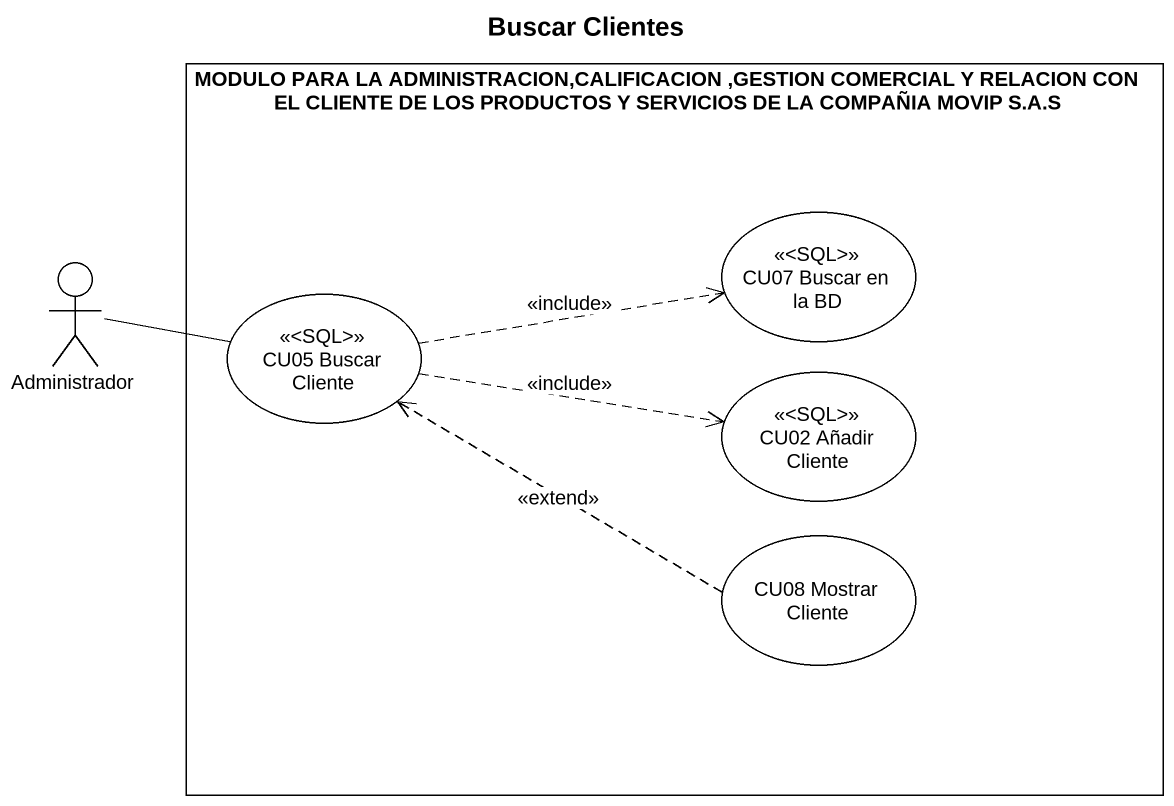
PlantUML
@startuml
title Buscar Clientes
rectangle "MODULO PARA LA ADMINISTRACION,CALIFICACION ,GESTION COMERCIAL Y RELACION CON EL CLIENTE DE LOS PRODUCTOS Y SERVICIOS DE LA COMPAÑIA MOVIP S.A.S" as MODULO_PARA_LA {
  usecase "CU07 Buscar en la BD" as CU07_Buscar_en_la_BD <<SQL>>
  usecase "CU05 Buscar Cliente" as CU05_Buscar_Cliente <<SQL>>
  usecase "CU02 Añadir Cliente" as CU02_Añadir_Cliente <<SQL>>
  usecase "CU08 Mostrar Cliente" as CU08_Mostrar_Cliente
}
actor Administrador
Administrador -right- CU05_Buscar_Cliente
CU05_Buscar_Cliente .right.> CU07_Buscar_en_la_BD : <<include>>
CU05_Buscar_Cliente .right.> CU02_Añadir_Cliente : <<include>>
CU08_Mostrar_Cliente .left.> CU05_Buscar_Cliente : <<extend>>
@enduml
